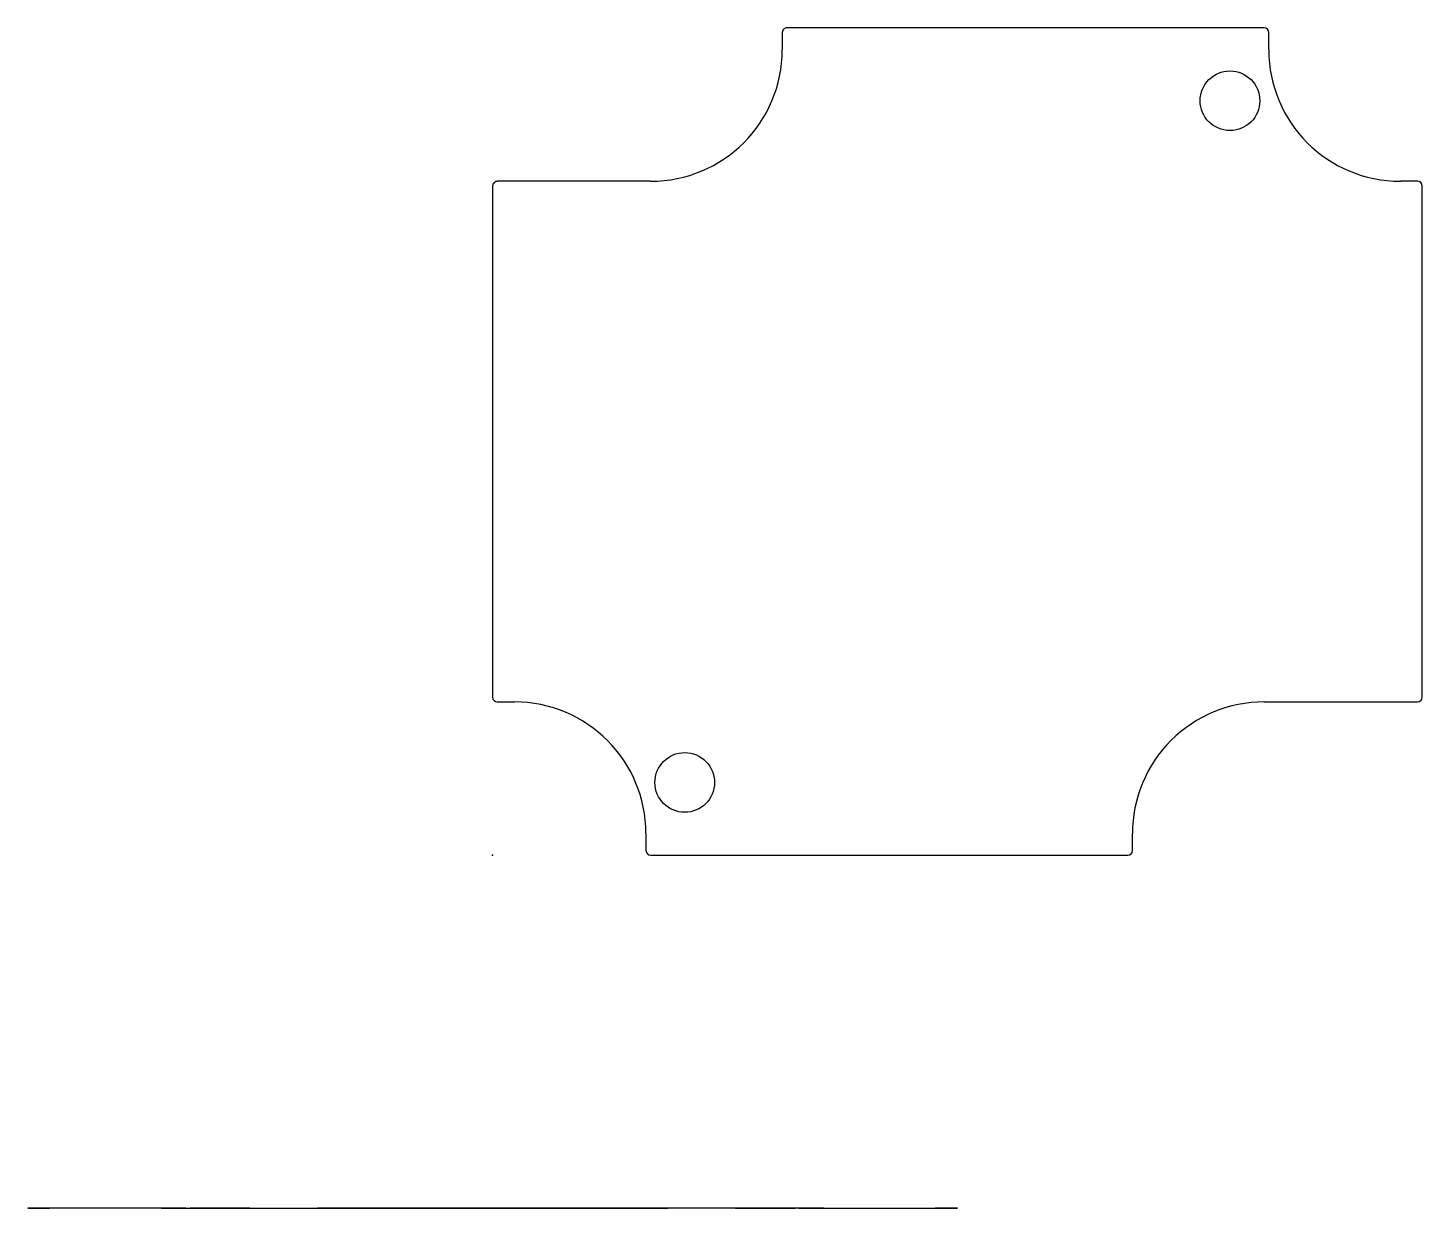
# Model space of a CAD drawing. Header units: centimetres. Extents: x -2.73 to 5.46, y -2.07 to 4.86.
import ezdxf

# ---------------------------------------------------------------- set-up
doc = ezdxf.new("R2010")
doc.units = ezdxf.units.CM
doc.header["$MEASUREMENT"] = 0
doc.layers.add('switch_eval_box_redo v1_Outline', color=7, linetype='Continuous')
doc.layers.add('switch_eval_box_redo v1_Outline(Sketch1)', color=7, linetype='Continuous')

msp = doc.modelspace()

# ---------------------------------------------------------------- linework, layer by layer
at = {"layer": 'switch_eval_box_redo v1_Outline'}
for p, q in [((4.5275, 4.855), (1.7275, 4.855)), ((1.7, 4.8275), (1.7, 4.7275)), ((4.555, 4.7275), (4.555, 4.8275)), ((0.9275, 3.955), (0.0275, 3.955)), ((5.4275, 3.955), (5.3275, 3.955)), ((0, 3.9275), (0, 0.9275)), ((5.455, 0.9275), (5.455, 3.9275)), ((0.0275, 0.9), (0.1275, 0.9)), ((4.5275, 0.9), (5.4275, 0.9)), ((0.9, 0.1275), (0.9, 0.0275)), ((3.755, 0.0275), (3.755, 0.1275)), ((0.9275, 0), (3.7275, 0))]:
    msp.add_line(p, q, dxfattribs=at)
for centre in [(4.3275, 4.4275), (1.1275, 0.4275)]:
    msp.add_circle(centre, 0.175, dxfattribs=at)
for centre, radius, start, end in [((1.7275, 4.8275), 0.0275, 89.99875, 179.99935), ((4.5275, 4.8275), 0.0275, 0, 90), ((0.9275, 4.7275), 0.7725, 270.00004, 0.00004), ((5.3275, 4.7275), 0.7725, 180, 270), ((0.0275, 3.9275), 0.0275, 89.9987, 179.99935), ((5.4275, 3.9275), 0.0275, 0, 90), ((0.0275, 0.9275), 0.0275, 180, 270), ((5.4275, 0.9275), 0.0275, 270.00104, 0.00097), ((0.1275, 0.1275), 0.7725, 0, 90), ((4.5275, 0.1275), 0.7725, 89.99996, 179.99997), ((0.9275, 0.0275), 0.0275, 180, 270), ((3.7275, 0.0275), 0.0275, 270.00104, 0.00097)]:
    msp.add_arc(centre, radius, start, end, dxfattribs=at)
msp.add_point((0, 0), dxfattribs=at)
at = {"layer": 'switch_eval_box_redo v1_Outline(Sketch1)'}
for p, q in [((-2.7275, -2.07, -1.5), (-2.7275, -2.07, 1.5)), ((-2.7, -2.07, 1.5275), (-2.6, -2.07, 1.5275)), ((-1.8, -2.07, -1.5275), (-2.7, -2.07, -1.5275)), ((-1.9442, -2.07, 2.3), (-1.9442, -2.07, 2.4)), ((-1.8275, -2.07, 2.3), (-1.8275, -2.07, 2.4)), ((-1.8, -2.07, 2.4275), (-1.1959, -2.07, 2.4275)), ((-1.8, -2.07, 2.5442), (-1.3519, -2.07, 2.5442)), ((-1.1959, -2.07, 2.4275), (1, -2.07, 2.4275)), ((-1.0275, -2.07, -2.4), (-1.0275, -2.07, -2.3)), ((1.4169, -2.07, -2.4275), (-1, -2.07, -2.4275)), ((1.0275, -2.07, 2.4), (1.0275, -2.07, 2.3)), ((1.8, -2.07, -2.5442), (1.3419, -2.07, -2.5442)), ((1.8, -2.07, -2.4275), (1.4169, -2.07, -2.4275)), ((1.8, -2.07, 1.5275), (2.7, -2.07, 1.5275)), ((1.8275, -2.07, -2.3), (1.8275, -2.07, -2.4)), ((1.9442, -2.07, -2.3), (1.9442, -2.07, -2.4)), ((2.7, -2.07, -1.5275), (2.6, -2.07, -1.5275)), ((2.7275, -2.07, 1.5), (2.7275, -2.07, -1.5))]:
    msp.add_line(p, q, dxfattribs=at)
at = {"layer": 'switch_eval_box_redo v1_Outline(Sketch1)', "extrusion": (0, 1, 0)}
for centre in [(1.6, 2, -2.07), (-1.6, -2, -2.07)]:
    msp.add_circle(centre, 0.175, dxfattribs=at)
for centre, radius, start, end in [((2.7, -1.5, -2.07), 0.0275, 270, 0), ((2.7, 1.5, -2.07), 0.0275, 0, 90), ((2.6, 2.3, -2.07), 0.7725, 217.29891, 270), ((2.6, 2.3, -2.07), 0.6558, 180, 236.70267), ((2.6, 2.3, -2.07), 0.7725, 180, 217.29891), ((1.8, 2.4, -2.07), 0.1442, 0, 90), ((1.8, 2.4, -2.07), 0.0275, 0, 90), ((1.8, -2.3, -2.07), 0.7725, 90, 180), ((1, -2.4, -2.07), 0.0275, 270, 0), ((-1, 2.4, -2.07), 0.0275, 90, 180), ((-1.8, 2.3, -2.07), 0.7725, 270, 0), ((-1.8, -2.4, -2.07), 0.1442, 180, 270), ((-1.8, -2.4, -2.07), 0.0275, 180, 270), ((-2.6, -2.3, -2.07), 0.7725, 0, 90), ((-2.6, -2.3, -2.07), 0.6558, 360, 58.32953), ((-2.7, -1.5, -2.07), 0.0275, 180, 270), ((-2.7, 1.5, -2.07), 0.0275, 90, 180)]:
    msp.add_arc(centre, radius, start, end, dxfattribs=at)
at = {"layer": 'switch_eval_box_redo v1_Outline(Sketch1)'}
msp.add_point((1.7988, -2.07, -2.143), dxfattribs=at)

doc.saveas('drawing.dxf')
